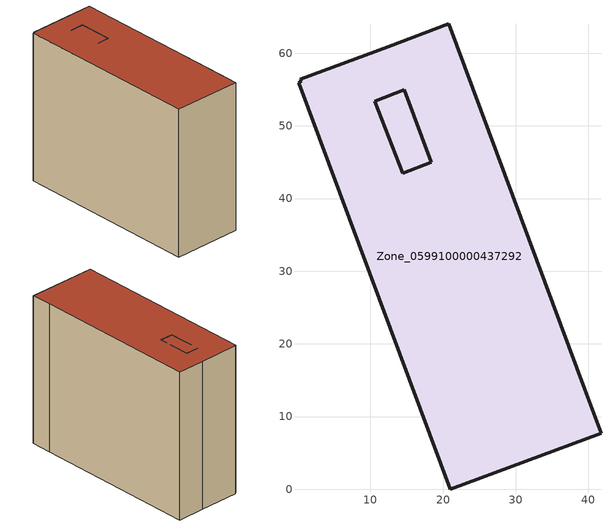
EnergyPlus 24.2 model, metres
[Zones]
Zone_0599100000437292
 floor ground (C_G): 41.74,7.72 20.97,0 0.11,55.96 0.51,56.11 0.36,56.4 12.47,60.92 20.79,64.05 39.48,13.76 z3.56; 14.46,43.5 18.41,44.98 14.7,54.94 10.63,53.36 z3.56
 wall outside (C_F): 10.63,53.36 14.7,54.94 18.41,44.98 14.46,43.5 10.63,53.36 / 20.97,0 41.74,7.72 39.48,13.76 20.79,64.05 12.47,60.92 0.36,56.4 0.51,56.11 0.11,55.96 20.97,0 z3.56:51.67
 roof outside (C_R): 0.51,56.11 0.11,55.96 20.97,0 41.74,7.72 39.48,13.76 20.79,64.05 12.47,60.92 0.36,56.4 z51.67; 18.41,44.98 14.46,43.5 10.63,53.36 14.7,54.94 z51.67
[BUILDING]
Pand.0599100000437292: North Axis=0; Terrain=City; Loads Convergence Tolerance Value=0.04; Temperature Convergence Tolerance Value=0.4; Solar Distribution=FullExterior; Maximum Number of Warmup Days=25; Minimum Number of Warmup Days=1
[Site:Location]
Rotterdam.The.Hague.AP_ZH_NLD Design_Conditions: Latitude=51.96; Longitude=4.45; Time Zone=1; Elevation=-4.5
[SITE:GROUNDTEMPERATURE:BUILDINGSURFACE]
18, 18, 18, 18, 18, 18, 18, 18, 18, 18, 18, 18
[MATERIAL] Thermal Absorptance=0.9; Solar Absorptance=0.7; Visible Absorptance=0.7
Name | Roughness | Thickness | Conductivity | Density | Specific Heat
G.TI.2006-2014 | MediumSmooth | 0.15 | 0.06 | 540 | 1210
F.TI.2006-2014 | Rough | 0.3 | 0.12 | 1920 | 840
R.TI.2006-2014 | MediumRough | 0.2 | 0.08 | 1500 | 1000
[CONSTRUCTION]
C_G: G.TI.2006-2014
C_F: F.TI.2006-2014
C_R: R.TI.2006-2014
[ZONE]
Zone_0599100000437292: Type=1; Multiplier=1; Ceiling Height=Autocalculate; Volume=Autocalculate; Floor Area=autocalculate; Part of Total Floor Area=Yes
[ZONEINFILTRATION:DESIGNFLOWRATE]
Infil_Zone_0599100000437292: Zone or ZoneList or Space or SpaceList=Zone_0599100000437292; Schedule=AlwaysOn; Design Flow Rate Calculation Method=Flow/Area; Flow Rate per Floor Area=0.0015; Constant Term Coefficient=1; Temperature Term Coefficient=0; Velocity Term Coefficient=0; Velocity Squared Term Coefficient=0
[HVACTEMPLATE:ZONE:IDEALLOADSAIRSYSTEM]
Zone_0599100000437292: Maximum Heating Supply Air Temperature=50; Minimum Cooling Supply Air Temperature=13; Maximum Heating Supply Air Humidity Ratio=0.0156; Minimum Cooling Supply Air Humidity Ratio=0.0077; Heating Limit=NoLimit; Cooling Limit=NoLimit; Dehumidification Control Type=ConstantSensibleHeatRatio; Cooling Sensible Heat Ratio=0.7; Dehumidification Setpoint=60; Humidification Control Type=None; Humidification Setpoint=30; Outdoor Air Method=None; Outdoor Air Flow Rate per Person=0.00944; Outdoor Air Flow Rate per Zone Floor Area=0; Outdoor Air Flow Rate per Zone=0; Demand Controlled Ventilation Type=None; Outdoor Air Economizer Type=NoEconomizer; Heat Recovery Type=None; Sensible Heat Recovery Effectiveness=0.7; Latent Heat Recovery Effectiveness=0.65
[ZONECONTROL:THERMOSTAT]
ThermostatControl_Zone_0599100000437292: Zone or ZoneList=Zone_0599100000437292; Control Type Schedule=DualSetpointControlType; Control 1=Thermostat_Zone_0599100000437292; Temperature Difference Between Cutout And Setpoint=0
[THERMOSTATSETPOINT:DUALSETPOINT]
Thermostat_Zone_0599100000437292: Heating Setpoint Temperature Schedule=HeatingSetpoint_Zone_0599100000437292; Cooling Setpoint Temperature Schedule=CoolingSetpoint_Zone_0599100000437292
[SCHEDULE:COMPACT]
HeatingSetpoint_Zone_0599100000437292: Through: 12/31, For: AllDays, Until: 24:00, 21
CoolingSetpoint_Zone_0599100000437292: Through: 12/31, For: AllDays, Until: 24:00, 24
DualSetpointControlType: Through: 12/31, For: AllDays, Until: 24:00, 4
AlwaysOn: Through: 12/31, For: AllDays, Until: 24:00, 1
